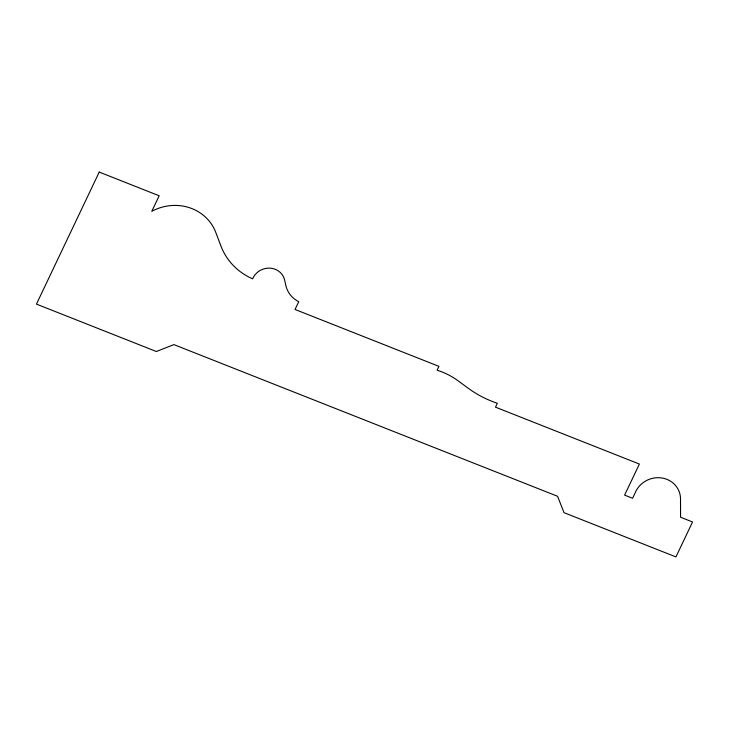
<?xml version="1.0" encoding="UTF-8"?>
<svg xmlns="http://www.w3.org/2000/svg" width="729" height="729" viewBox="0 0 729 729"><rect width="100%" height="100%" fill="white"/><g stroke="black" fill="none" stroke-linecap="round" stroke-linejoin="round"><path stroke-width="1.09" d="M99.226 172.08L36.45 304.111L156.352 351.515L173.885 344.607L557.576 496.285L564.027 512.678L675.938 556.92L692.55 521.973L680.558 517.226L680.521 498.964A23.683 22.143 -21.7 0 0 662.679 478.115A23.683 22.143 -21.7 0 0 636.289 490.499L632.599 498.271L624.607 495.109L639.379 464.045L495.492 407.165L497.342 403.274A112.175 104.867 -21.7 0 1 468.319 388.311L457.721 380.547A73.246 68.48 -21.7 0 0 437.081 370.232L438.931 366.35L295.045 309.47L298.735 301.697A27.164 25.387 -21.7 0 1 285.777 285.267L284.647 280.127A16.931 15.828 -21.7 0 0 269.675 268.126A16.931 15.828 -21.7 0 0 252.626 278.852A64.954 60.717 -21.7 0 1 220.923 246.001L215.775 232.405A45.891 42.902 -21.7 0 0 151.787 211.319L159.177 195.782L99.226 172.08"/></g></svg>
